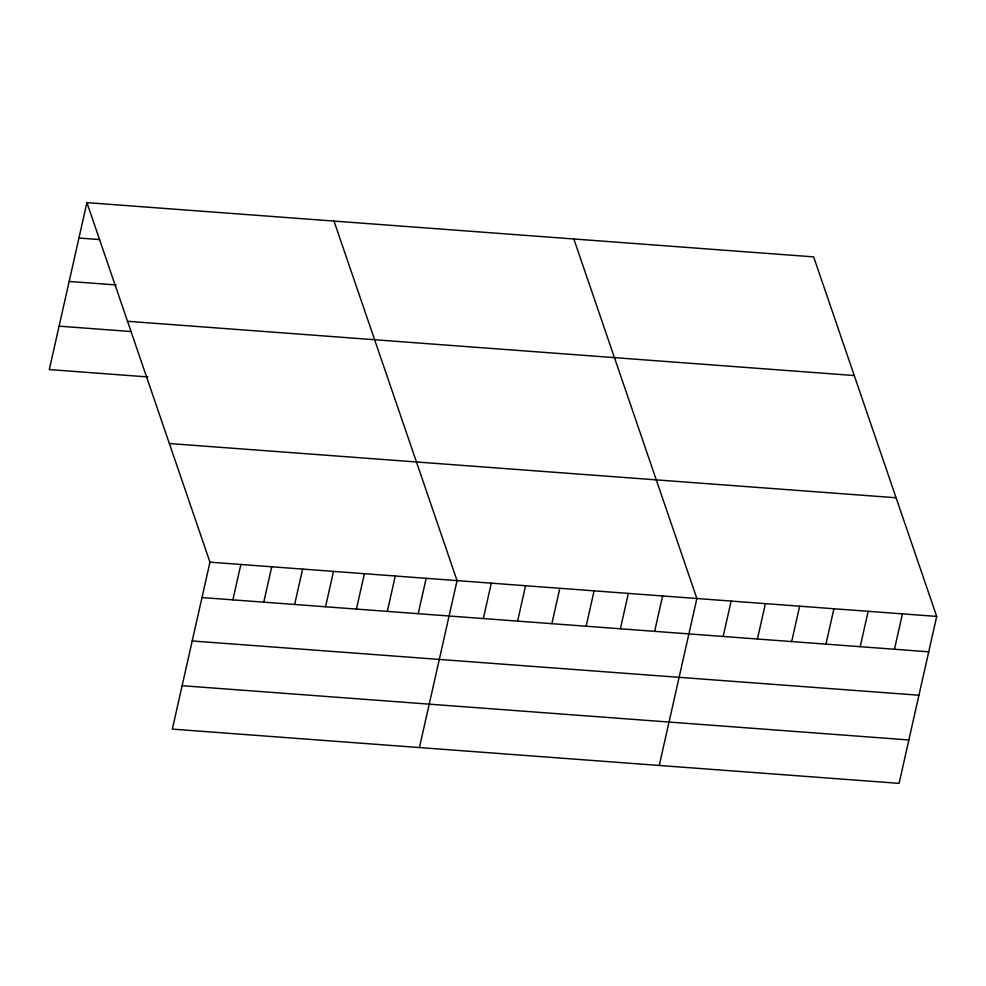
<?xml version="1.0" encoding="UTF-8"?>
<svg xmlns="http://www.w3.org/2000/svg" width="986" height="986" viewBox="0 0 986 986"><rect width="100%" height="100%" fill="white"/><g stroke="black" fill="none" stroke-linecap="round" stroke-linejoin="round"><path stroke-width="1.48" d="M86.916 202.635L209.969 562.168L172.34 729.11L899.084 783.365L936.7 616.423L813.66 256.89L86.916 202.635L49.3 369.577L147.838 376.935M232.881 599.858L240.855 564.473M263.767 602.163L271.742 566.777M294.641 604.48L302.628 569.082M325.528 606.784L333.514 571.387M356.414 609.089L364.401 573.692M387.301 611.394L395.287 575.997M418.187 613.699L426.174 578.314M419.432 747.561L457.06 580.618L334.007 221.086M483.337 618.555L491.311 583.17M517.601 621.118L525.575 585.733M551.864 623.682L559.838 588.285M586.115 626.233L594.102 590.848M620.379 628.797L628.353 593.399M654.642 631.348L662.617 595.963M659.252 765.456L696.88 598.514L573.84 238.982M723.157 636.463L731.144 601.078M757.421 639.027L765.395 603.629M791.684 641.578L799.658 606.193M825.948 644.141L833.922 608.744M860.199 646.693L868.185 611.308M894.462 649.256L902.437 613.859M78.942 238.033L99.537 239.561M69.168 281.441L116.225 284.954M127.527 321.288L854.258 375.53M59.086 326.169L131.15 331.542M169.358 443.527L896.101 497.77M209.969 562.168L936.7 616.423M201.994 597.553L928.726 651.808M192.208 640.974L918.94 695.229M182.127 685.701L908.858 739.956"/></g></svg>
